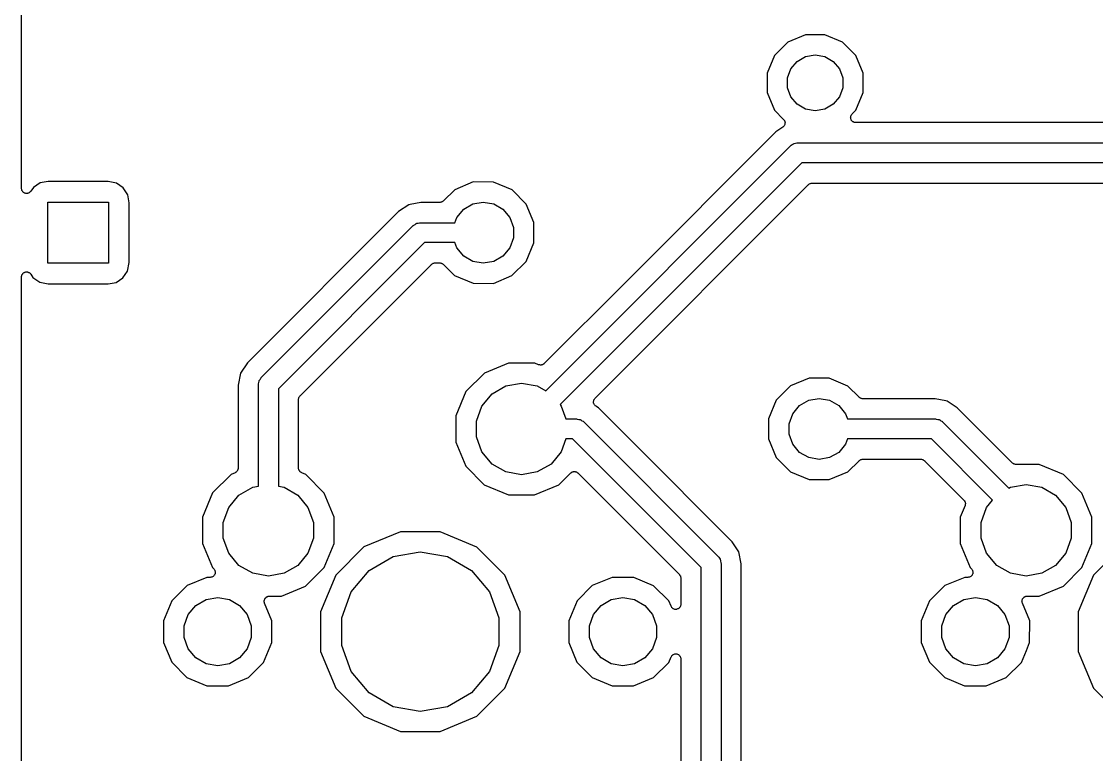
# Model space of a CAD drawing. Extents: x 30 to 169, y -146 to -30.
# Drawn here: x 30 to 56.95, y -63.08 to -44.71 of the extents above; entities that cross this region are included whole.
import ezdxf

# ---------------------------------------------------------------- set-up
doc = ezdxf.new("R2010")
doc.units = 0
doc.header["$MEASUREMENT"] = 0
doc.layers.add('BLACK', color=7, linetype='CONTINUOUS')

msp = doc.modelspace()

# ---------------------------------------------------------------- linework, layer by layer
at = {"layer": 'Black'}
for p, q in [((30, -48.8903), (30, -42.7302)), ((49.2175, -45.2216), (48.8778, -45.5607)), ((49.6611, -45.0383), (49.2175, -45.2216)), ((50.141, -45.0387), (49.6611, -45.0383)), ((50.5843, -45.2228), (50.141, -45.0387)), ((50.9234, -45.5625), (50.5843, -45.2228)), ((49.6602, -45.5861), (49.9, -45.5438)), ((49.9, -45.5438), (50.1398, -45.5861)), ((48.8778, -45.5607), (48.6937, -46.004)), ((49.2928, -45.8944), (49.4493, -45.7079)), ((49.4493, -45.7079), (49.6602, -45.5861)), ((50.1398, -45.5861), (50.3507, -45.7079)), ((50.3507, -45.7079), (50.5072, -45.8944)), ((51.1067, -46.0061), (50.9234, -45.5625)), ((48.6937, -46.004), (48.6933, -46.4839)), ((49.2095, -46.1232), (49.2928, -45.8944)), ((50.5072, -45.8944), (50.5905, -46.1232)), ((51.1063, -46.486), (51.1067, -46.0061)), ((49.2095, -46.3668), (49.2095, -46.1232)), ((50.5905, -46.1232), (50.5905, -46.3668)), ((48.6933, -46.4839), (48.8766, -46.9275)), ((49.2928, -46.5956), (49.2095, -46.3668)), ((49.4493, -46.7821), (49.2928, -46.5956)), ((50.5072, -46.5956), (50.3507, -46.7821)), ((50.5905, -46.3668), (50.5072, -46.5956)), ((50.9222, -46.9293), (51.1063, -46.486)), ((49.6602, -46.9039), (49.4493, -46.7821)), ((50.3507, -46.7821), (50.1398, -46.9039)), ((48.8766, -46.9275), (49.1093, -47.1607)), ((49.1093, -47.1607), (49.1101, -47.1618)), ((49.1101, -47.1618), (49.1112, -47.1626)), ((49.1112, -47.1626), (49.1227, -47.1799)), ((49.9, -46.9462), (49.6602, -46.9039)), ((50.1398, -46.9039), (49.9, -46.9462)), ((50.7895, -47.1038), (50.7909, -47.0985)), ((50.7909, -47.1204), (50.7895, -47.1038)), ((50.7909, -47.0929), (50.7966, -47.0773)), ((50.7909, -47.0985), (50.7909, -47.0929)), ((50.7909, -47.1371), (50.7909, -47.1204)), ((50.7928, -47.1423), (50.7909, -47.1371)), ((50.7933, -47.1478), (50.7928, -47.1423)), ((50.8003, -47.1629), (50.7933, -47.1478)), ((50.7966, -47.0773), (50.8009, -47.0612)), ((50.806, -47.1785), (50.8003, -47.1629)), ((50.8009, -47.0612), (50.8041, -47.0567)), ((50.8041, -47.0567), (50.806, -47.0515)), ((50.806, -47.0515), (50.8167, -47.0387)), ((50.8167, -47.0387), (50.8263, -47.0251)), ((50.8263, -47.0251), (50.9222, -46.9293)), ((49.09, -47.356), (48.9152, -47.4729)), ((49.091, -47.3551), (49.09, -47.356)), ((49.0922, -47.3545), (49.091, -47.3551)), ((49.1069, -47.3398), (49.0922, -47.3545)), ((49.1219, -47.3255), (49.1069, -47.3398)), ((49.1225, -47.3243), (49.1219, -47.3255)), ((49.1234, -47.3234), (49.1225, -47.3243)), ((49.1227, -47.1799), (49.1346, -47.1969)), ((49.1322, -47.3046), (49.1234, -47.3234)), ((49.1414, -47.286), (49.1322, -47.3046)), ((49.1346, -47.1969), (49.135, -47.1982)), ((49.135, -47.1982), (49.1357, -47.1993)), ((49.1357, -47.1993), (49.1406, -47.2194)), ((49.1406, -47.2194), (49.146, -47.2395)), ((49.1415, -47.2846), (49.1414, -47.286)), ((49.1421, -47.2834), (49.1415, -47.2846)), ((49.1439, -47.2627), (49.1421, -47.2834)), ((49.1462, -47.2421), (49.1439, -47.2627)), ((49.146, -47.2395), (49.1459, -47.2408)), ((49.1459, -47.2408), (49.1462, -47.2421)), ((50.8096, -47.1827), (50.806, -47.1785)), ((50.8119, -47.1878), (50.8096, -47.1827)), ((50.8237, -47.1995), (50.8119, -47.1878)), ((50.8343, -47.2123), (50.8237, -47.1995)), ((50.8391, -47.2151), (50.8343, -47.2123)), ((50.843, -47.219), (50.8391, -47.2151)), ((50.8581, -47.226), (50.843, -47.219)), ((50.8725, -47.2343), (50.8581, -47.226)), ((50.878, -47.2353), (50.8725, -47.2343)), ((50.883, -47.2376), (50.878, -47.2353)), ((50.8996, -47.2391), (50.883, -47.2376)), ((50.916, -47.242), (50.8996, -47.2391)), ((57.3841, -47.242), (50.916, -47.242)), ((48.9152, -47.4729), (45.1832, -51.2048)), ((43.143, -53.9634), (49.2832, -47.8232)), ((49.2832, -47.8232), (49.2922, -47.8169)), ((49.2922, -47.8169), (49.2993, -47.8085)), ((49.2993, -47.8085), (49.3276, -47.7922)), ((49.3276, -47.7922), (49.3543, -47.7734)), ((49.3543, -47.7734), (49.365, -47.7706)), ((49.365, -47.7706), (49.3745, -47.7651)), ((49.3745, -47.7651), (49.4067, -47.7594)), ((49.4067, -47.7594), (49.4382, -47.751)), ((49.4382, -47.751), (49.4492, -47.7519)), ((49.4492, -47.7519), (49.46, -47.75)), ((49.46, -47.75), (138.896, -47.75)), ((49.5636, -48.25), (49.1368, -48.6768)), ((139, -48.25), (49.5636, -48.25)), ((30.4705, -48.7551), (30.2969, -48.8668)), ((30.6698, -48.7176), (30.4705, -48.7551)), ((32.1693, -48.7176), (30.6698, -48.7176)), ((32.3835, -48.7609), (32.1693, -48.7176)), ((32.5532, -48.8769), (32.3835, -48.7609)), ((41.3285, -48.7298), (40.8615, -48.9227)), ((41.8337, -48.7302), (41.3285, -48.7298)), ((42.3003, -48.924), (41.8337, -48.7302)), ((49.1368, -48.6768), (43.5033, -54.3102)), ((49.7414, -48.792), (49.7449, -48.7877)), ((49.7449, -48.7877), (49.7593, -48.7794)), ((49.7593, -48.7794), (49.7729, -48.7699)), ((49.7729, -48.7699), (49.7783, -48.7685)), ((49.7783, -48.7685), (49.7831, -48.7657)), ((49.7831, -48.7657), (49.7995, -48.7628)), ((49.7995, -48.7628), (49.8155, -48.7585)), ((49.8155, -48.7585), (49.8211, -48.759)), ((49.8211, -48.759), (49.8266, -48.758)), ((49.8266, -48.758), (66.3234, -48.758)), ((30.0011, -48.8966), (30, -48.8903)), ((30.0006, -48.9029), (30.0011, -48.8966)), ((30.0049, -48.9182), (30.0006, -48.9029)), ((30.0077, -48.9338), (30.0049, -48.9182)), ((30.0108, -48.9393), (30.0077, -48.9338)), ((30.0125, -48.9453), (30.0108, -48.9393)), ((30.0218, -48.9582), (30.0125, -48.9453)), ((30.0297, -48.972), (30.0218, -48.9582)), ((30.0345, -48.976), (30.0297, -48.972)), ((30.0382, -48.9812), (30.0345, -48.976)), ((30.0513, -48.9901), (30.0382, -48.9812)), ((30.0635, -49.0003), (30.0513, -48.9901)), ((30.0694, -49.0025), (30.0635, -49.0003)), ((30.0746, -49.0061), (30.0694, -49.0025)), ((30.09, -49.01), (30.0746, -49.0061)), ((30.1049, -49.0154), (30.09, -49.01)), ((30.1113, -49.0154), (30.1049, -49.0154)), ((30.1174, -49.017), (30.1113, -49.0154)), ((30.1332, -49.0154), (30.1174, -49.017)), ((30.1491, -49.0154), (30.1332, -49.0154)), ((30.155, -49.0133), (30.1491, -49.0154)), ((30.1613, -49.0126), (30.155, -49.0133)), ((30.1756, -49.0058), (30.1613, -49.0126)), ((30.1905, -49.0003), (30.1756, -49.0058)), ((30.1953, -48.9963), (30.1905, -49.0003)), ((30.201, -48.9935), (30.1953, -48.9963)), ((30.2121, -48.9822), (30.201, -48.9935)), ((30.2243, -48.972), (30.2121, -48.9822)), ((30.2274, -48.9665), (30.2243, -48.972)), ((30.2319, -48.962), (30.2274, -48.9665)), ((30.2969, -48.8668), (30.2319, -48.962)), ((32.6649, -49.0505), (32.5532, -48.8769)), ((32.7024, -49.2498), (32.6649, -49.0505)), ((40.8615, -48.9227), (40.5789, -49.2049)), ((42.6573, -49.2815), (42.3003, -48.924)), ((44.379, -54.153), (49.7368, -48.7952)), ((49.7368, -48.7952), (49.7414, -48.792)), ((30.658, -50.762), (30.658, -49.238)), ((30.658, -49.238), (32.182, -49.238)), ((32.182, -49.238), (32.182, -50.762)), ((32.7024, -50.7493), (32.7024, -49.2498)), ((39.7109, -49.302), (39.4552, -49.4729)), ((39.7423, -49.2957), (39.7109, -49.302)), ((40.0125, -49.242), (39.7423, -49.2957)), ((39.7423, -49.2957), (39.7423, -49.2957)), ((40.4892, -49.242), (40.0125, -49.242)), ((40.4946, -49.241), (40.4892, -49.242)), ((40.5001, -49.2415), (40.4946, -49.241)), ((40.5162, -49.2372), (40.5001, -49.2415)), ((40.5326, -49.2343), (40.5162, -49.2372)), ((40.5374, -49.2316), (40.5326, -49.2343)), ((40.5427, -49.2301), (40.5374, -49.2316)), ((40.5564, -49.2206), (40.5427, -49.2301)), ((40.5708, -49.2123), (40.5564, -49.2206)), ((40.5744, -49.2081), (40.5708, -49.2123)), ((40.5789, -49.2049), (40.5744, -49.2081)), ((41.0883, -49.414), (41.3184, -49.2812)), ((41.3184, -49.2812), (41.58, -49.2351)), ((41.58, -49.2351), (41.8416, -49.2812)), ((41.8416, -49.2812), (42.0717, -49.414)), ((42.8502, -49.7485), (42.6573, -49.2815)), ((39.4552, -49.4729), (35.6629, -53.2652)), ((40.9176, -49.6175), (41.0883, -49.414)), ((42.0717, -49.414), (42.2424, -49.6175)), ((36.0132, -53.6332), (39.8232, -49.8232)), ((39.8232, -49.8232), (39.8322, -49.8169)), ((39.8322, -49.8169), (39.8393, -49.8085)), ((39.8393, -49.8085), (39.8676, -49.7922)), ((39.8676, -49.7922), (39.8943, -49.7734)), ((39.8943, -49.7734), (39.905, -49.7706)), ((39.905, -49.7706), (39.9145, -49.7651)), ((39.9145, -49.7651), (39.9467, -49.7594)), ((39.9467, -49.7594), (39.9782, -49.751)), ((39.9782, -49.751), (39.9892, -49.7519)), ((39.9892, -49.7519), (40, -49.75)), ((40, -49.75), (40.8694, -49.75)), ((40.8694, -49.75), (40.9176, -49.6175)), ((42.2424, -49.6175), (42.3333, -49.8672)), ((42.8498, -50.2537), (42.8502, -49.7485)), ((42.3333, -50.1328), (42.2424, -50.3825)), ((42.3333, -49.8672), (42.3333, -50.1328)), ((40.1036, -50.25), (36.44, -53.9136)), ((40.8694, -50.25), (40.1036, -50.25)), ((40.9176, -50.3825), (40.8694, -50.25)), ((41.0883, -50.586), (40.9176, -50.3825)), ((42.2424, -50.3825), (42.0717, -50.586)), ((42.656, -50.7203), (42.8498, -50.2537)), ((41.3184, -50.7188), (41.0883, -50.586)), ((42.0717, -50.586), (41.8416, -50.7188)), ((32.182, -50.762), (30.658, -50.762)), ((32.6591, -50.9635), (32.7024, -50.7493)), ((36.9852, -54.0868), (40.2768, -50.7952)), ((40.2768, -50.7952), (40.2814, -50.792)), ((40.2814, -50.792), (40.2849, -50.7877)), ((40.2849, -50.7877), (40.2993, -50.7794)), ((40.2993, -50.7794), (40.3129, -50.7699)), ((40.3129, -50.7699), (40.3183, -50.7685)), ((40.3183, -50.7685), (40.3231, -50.7657)), ((40.3231, -50.7657), (40.3395, -50.7628)), ((40.3395, -50.7628), (40.3555, -50.7585)), ((40.3555, -50.7585), (40.3611, -50.759)), ((40.3611, -50.759), (40.3666, -50.758)), ((40.3666, -50.758), (40.4895, -50.758)), ((40.4895, -50.758), (40.4951, -50.759)), ((40.4951, -50.759), (40.5007, -50.7585)), ((40.5007, -50.7585), (40.5167, -50.7628)), ((40.5167, -50.7628), (40.533, -50.7657)), ((40.533, -50.7657), (40.5378, -50.7685)), ((40.5378, -50.7685), (40.5433, -50.7699)), ((40.5433, -50.7699), (40.5568, -50.7794)), ((40.5568, -50.7794), (40.5712, -50.7877)), ((40.5712, -50.7877), (40.5748, -50.792)), ((40.5748, -50.792), (40.5794, -50.7953)), ((40.5794, -50.7953), (40.8597, -51.076)), ((41.58, -50.7649), (41.3184, -50.7188)), ((41.8416, -50.7188), (41.58, -50.7649)), ((42.2985, -51.0773), (42.656, -50.7203)), ((30, -51.1095), (30.0014, -51.1015)), ((30, -60.2943), (30, -51.1095)), ((30.001, -51.0935), (30.0052, -51.0799)), ((30.0014, -51.1015), (30.001, -51.0935)), ((30.0052, -51.0799), (30.0077, -51.066)), ((30.0077, -51.066), (30.0117, -51.059)), ((30.0117, -51.059), (30.0141, -51.0513)), ((30.0141, -51.0513), (30.0226, -51.0401)), ((30.0226, -51.0401), (30.0297, -51.0278)), ((30.0297, -51.0278), (30.0359, -51.0226)), ((30.0359, -51.0226), (30.0408, -51.0162)), ((30.0408, -51.0162), (30.0527, -51.0086)), ((30.0527, -51.0086), (30.0635, -50.9995)), ((30.0635, -50.9995), (30.0711, -50.9967)), ((30.0711, -50.9967), (30.0779, -50.9923)), ((30.0779, -50.9923), (30.0917, -50.9892)), ((30.0917, -50.9892), (30.1049, -50.9844)), ((30.1049, -50.9844), (30.113, -50.9844)), ((30.113, -50.9844), (30.1209, -50.9826)), ((30.1209, -50.9826), (30.1349, -50.9844)), ((30.1349, -50.9844), (30.1491, -50.9844)), ((30.1491, -50.9844), (30.1566, -50.9871)), ((30.1566, -50.9871), (30.1646, -50.9882)), ((30.1646, -50.9882), (30.1772, -50.9946)), ((30.1772, -50.9946), (30.1905, -50.9995)), ((30.1905, -50.9995), (30.1967, -51.0047)), ((30.1967, -51.0047), (30.2039, -51.0084)), ((30.2039, -51.0084), (30.2135, -51.0187)), ((30.2135, -51.0187), (30.2243, -51.0278)), ((30.2243, -51.0278), (30.2283, -51.0348)), ((30.2283, -51.0348), (30.2338, -51.0407)), ((30.2338, -51.0407), (30.2868, -51.1231)), ((30.2868, -51.1231), (30.4565, -51.2391)), ((32.3695, -51.2449), (32.5431, -51.1332)), ((32.5431, -51.1332), (32.6591, -50.9635)), ((40.8597, -51.076), (41.3263, -51.2698)), ((41.8315, -51.2702), (42.2985, -51.0773)), ((45.1832, -51.2048), (43.1058, -53.2823)), ((45.1832, -51.2048), (45.1832, -51.2048)), ((30.4565, -51.2391), (30.6707, -51.2824)), ((30.6707, -51.2824), (32.1702, -51.2824)), ((32.1702, -51.2824), (32.3695, -51.2449)), ((41.3263, -51.2698), (41.8315, -51.2702)), ((35.6629, -53.2652), (35.492, -53.5209)), ((42.213, -53.2687), (41.606, -53.5195)), ((42.8698, -53.2693), (42.213, -53.2687)), ((42.9673, -53.3097), (42.8698, -53.2693)), ((42.9755, -53.3116), (42.9673, -53.3097)), ((42.9831, -53.3151), (42.9755, -53.3116)), ((42.9968, -53.3163), (42.9831, -53.3151)), ((43.0103, -53.3193), (42.9968, -53.3163)), ((43.0187, -53.3182), (43.0103, -53.3193)), ((43.027, -53.319), (43.0187, -53.3182)), ((43.0404, -53.3154), (43.027, -53.319)), ((43.0541, -53.3136), (43.0404, -53.3154)), ((43.0615, -53.3097), (43.0541, -53.3136)), ((43.0696, -53.3076), (43.0615, -53.3097)), ((43.0809, -53.2996), (43.0696, -53.3076)), ((43.0932, -53.2933), (43.0809, -53.2996)), ((43.0989, -53.2871), (43.0932, -53.2933)), ((43.1058, -53.2823), (43.0989, -53.2871)), ((35.492, -53.5209), (35.432, -53.8225)), ((36.0069, -53.6422), (36.0132, -53.6332)), ((41.606, -53.5195), (41.1412, -53.9836)), ((35.432, -53.8225), (35.432, -55.9019)), ((35.94, -53.81), (35.9419, -53.7992)), ((35.94, -56.3567), (35.94, -53.81)), ((35.941, -53.7882), (35.9494, -53.7567)), ((35.9419, -53.7992), (35.941, -53.7882)), ((35.9494, -53.7567), (35.9551, -53.7245)), ((35.9551, -53.7245), (35.9606, -53.715)), ((35.9606, -53.715), (35.9634, -53.7043)), ((35.9634, -53.7043), (35.9822, -53.6776)), ((35.9822, -53.6776), (35.9985, -53.6493)), ((35.9985, -53.6493), (36.0069, -53.6422)), ((41.8025, -54.0411), (42.1476, -53.8418)), ((42.1476, -53.8418), (42.54, -53.7726)), ((42.54, -53.7726), (42.9324, -53.8418)), ((42.9324, -53.8418), (43.143, -53.9634)), ((49.2815, -53.8427), (48.924, -54.1997)), ((49.7485, -53.6498), (49.2815, -53.8427)), ((50.2537, -53.6502), (49.7485, -53.6498)), ((50.7203, -53.844), (50.2537, -53.6502)), ((51.0006, -54.1247), (50.7203, -53.844)), ((36.44, -53.9136), (36.44, -56.3567)), ((36.948, -54.1766), (36.949, -54.1711)), ((36.948, -55.9023), (36.948, -54.1766)), ((36.9485, -54.1655), (36.9528, -54.1495)), ((36.949, -54.1711), (36.9485, -54.1655)), ((36.9528, -54.1495), (36.9557, -54.1331)), ((36.9557, -54.1331), (36.9585, -54.1283)), ((36.9585, -54.1283), (36.9599, -54.1229)), ((36.9599, -54.1229), (36.9694, -54.1093)), ((36.9694, -54.1093), (36.9777, -54.0949)), ((36.9777, -54.0949), (36.982, -54.0914)), ((36.982, -54.0914), (36.9852, -54.0868)), ((41.1412, -53.9836), (40.8893, -54.5902)), ((41.5464, -54.3463), (41.8025, -54.0411)), ((44.3537, -54.1891), (44.3656, -54.1722)), ((44.3656, -54.1722), (44.3771, -54.1549)), ((44.3771, -54.1549), (44.3782, -54.1541)), ((44.3782, -54.1541), (44.379, -54.153)), ((49.7384, -54.2012), (50, -54.1551)), ((50, -54.1551), (50.2616, -54.2012)), ((51.0052, -54.128), (51.0006, -54.1247)), ((51.0088, -54.1323), (51.0052, -54.128)), ((51.0232, -54.1406), (51.0088, -54.1323)), ((51.0367, -54.1501), (51.0232, -54.1406)), ((51.0422, -54.1515), (51.0367, -54.1501)), ((51.047, -54.1543), (51.0422, -54.1515)), ((51.0633, -54.1572), (51.047, -54.1543)), ((51.0793, -54.1615), (51.0633, -54.1572)), ((51.0849, -54.161), (51.0793, -54.1615)), ((51.0905, -54.162), (51.0849, -54.161)), ((52.9075, -54.162), (51.0905, -54.162)), ((53.1777, -54.2157), (52.9075, -54.162)), ((41.4101, -54.7208), (41.5464, -54.3463)), ((43.5033, -54.3102), (43.5336, -54.3463)), ((43.5336, -54.3463), (43.6515, -54.67)), ((44.3421, -54.2345), (44.3424, -54.2331)), ((44.3443, -54.255), (44.3421, -54.2345)), ((44.3423, -54.2317), (44.3476, -54.2117)), ((44.3424, -54.2331), (44.3423, -54.2317)), ((44.3461, -54.2756), (44.3443, -54.255)), ((44.3467, -54.2769), (44.3461, -54.2756)), ((44.3469, -54.2783), (44.3467, -54.2769)), ((44.356, -54.2969), (44.3469, -54.2783)), ((44.3476, -54.2117), (44.3526, -54.1916)), ((44.3526, -54.1916), (44.3533, -54.1905)), ((44.3533, -54.1905), (44.3537, -54.1891)), ((44.3648, -54.3156), (44.356, -54.2969)), ((44.3658, -54.3166), (44.3648, -54.3156)), ((44.3664, -54.3179), (44.3658, -54.3166)), ((44.3813, -54.3322), (44.3664, -54.3179)), ((44.396, -54.3468), (44.3813, -54.3322)), ((44.3972, -54.3474), (44.396, -54.3468)), ((44.3982, -54.3484), (44.3972, -54.3474)), ((44.4648, -54.3929), (44.3982, -54.3484)), ((45.3584, -55.2865), (44.4648, -54.3929)), ((48.924, -54.1997), (48.7302, -54.6663)), ((49.3376, -54.5375), (49.5083, -54.334)), ((49.5083, -54.334), (49.7384, -54.2012)), ((50.2616, -54.2012), (50.4917, -54.334)), ((50.4917, -54.334), (50.6624, -54.5375)), ((53.2091, -54.222), (53.1777, -54.2157)), ((53.1777, -54.2157), (53.1777, -54.2157)), ((53.3854, -54.3398), (53.2091, -54.222)), ((53.4648, -54.3929), (53.3854, -54.3398)), ((54.8436, -55.7716), (53.4648, -54.3929)), ((40.8893, -54.5902), (40.8887, -55.247)), ((43.6515, -54.67), (43.92, -54.67)), ((43.92, -54.67), (43.9308, -54.6719)), ((43.9308, -54.6719), (43.9418, -54.671)), ((43.9418, -54.671), (43.9733, -54.6794)), ((43.9733, -54.6794), (44.0055, -54.6851)), ((44.0055, -54.6851), (44.015, -54.6906)), ((44.015, -54.6906), (44.0257, -54.6934)), ((44.0257, -54.6934), (44.0524, -54.7122)), ((44.0524, -54.7122), (44.0807, -54.7285)), ((48.7302, -54.6663), (48.7298, -55.1715)), ((49.2467, -54.7872), (49.3376, -54.5375)), ((50.6624, -54.5375), (50.7106, -54.67)), ((50.7106, -54.67), (52.92, -54.67)), ((52.92, -54.67), (52.9308, -54.6719)), ((52.9308, -54.6719), (52.9418, -54.671)), ((52.9418, -54.671), (52.9733, -54.6794)), ((52.9733, -54.6794), (53.0055, -54.6851)), ((53.0055, -54.6851), (53.015, -54.6906)), ((53.015, -54.6906), (53.0257, -54.6934)), ((53.0257, -54.6934), (53.0524, -54.7122)), ((53.0524, -54.7122), (53.0807, -54.7285)), ((41.4101, -55.1192), (41.4101, -54.7208)), ((44.0807, -54.7285), (44.0878, -54.7369)), ((44.0878, -54.7369), (44.0968, -54.7432)), ((44.0968, -54.7432), (47.4668, -58.1132)), ((49.2467, -55.0528), (49.2467, -54.7872)), ((53.0807, -54.7285), (53.0878, -54.7369)), ((53.0878, -54.7369), (53.0968, -54.7432)), ((53.0968, -54.7432), (54.7581, -56.4046)), ((40.8887, -55.247), (41.1395, -55.854)), ((41.5464, -55.4937), (41.4101, -55.1192)), ((43.6515, -55.17), (43.5336, -55.4937)), ((43.8164, -55.17), (43.6515, -55.17)), ((47.04, -58.3936), (43.8164, -55.17)), ((48.7298, -55.1715), (48.9227, -55.6385)), ((49.3376, -55.3025), (49.2467, -55.0528)), ((50.7106, -55.17), (50.6624, -55.3025)), ((52.8164, -55.17), (50.7106, -55.17)), ((54.3498, -56.7034), (52.8164, -55.17)), ((41.8025, -55.7989), (41.5464, -55.4937)), ((43.5336, -55.4937), (43.2775, -55.7989)), ((47.8171, -57.7452), (45.3584, -55.2865)), ((45.3584, -55.2865), (45.3584, -55.2865)), ((49.5083, -55.506), (49.3376, -55.3025)), ((49.7384, -55.6388), (49.5083, -55.506)), ((50.4917, -55.506), (50.2616, -55.6388)), ((50.6624, -55.3025), (50.4917, -55.506)), ((48.9227, -55.6385), (49.2797, -55.996)), ((50, -55.6849), (49.7384, -55.6388)), ((50.2616, -55.6388), (50, -55.6849)), ((50.7185, -55.9973), (51.0011, -55.7151)), ((51.0011, -55.7151), (51.0056, -55.7119)), ((51.0056, -55.7119), (51.0092, -55.7077)), ((51.0092, -55.7077), (51.0236, -55.6994)), ((51.0236, -55.6994), (51.0373, -55.6899)), ((51.0373, -55.6899), (51.0426, -55.6884)), ((51.0426, -55.6884), (51.0474, -55.6857)), ((51.0474, -55.6857), (51.0638, -55.6828)), ((51.0638, -55.6828), (51.0799, -55.6785)), ((51.0799, -55.6785), (51.0854, -55.679)), ((51.0854, -55.679), (51.0908, -55.678)), ((51.0908, -55.678), (52.5534, -55.678)), ((52.5534, -55.678), (52.5589, -55.679)), ((52.5589, -55.679), (52.5645, -55.6785)), ((52.5645, -55.6785), (52.5805, -55.6828)), ((52.5805, -55.6828), (52.5969, -55.6857)), ((52.5969, -55.6857), (52.6017, -55.6885)), ((52.6017, -55.6885), (52.6071, -55.6899)), ((52.6071, -55.6899), (52.6207, -55.6994)), ((52.6207, -55.6994), (52.6351, -55.7077)), ((52.6351, -55.7077), (52.6386, -55.712)), ((52.6386, -55.712), (52.6432, -55.7152)), ((52.6432, -55.7152), (53.6315, -56.7034)), ((54.8481, -55.7747), (54.8436, -55.7716)), ((54.8516, -55.779), (54.8481, -55.7747)), ((54.8661, -55.7873), (54.8516, -55.779)), ((54.8797, -55.7969), (54.8661, -55.7873)), ((35.256, -56.0595), (34.7912, -56.5236)), ((35.3535, -56.0193), (35.256, -56.0595)), ((35.3606, -56.0147), (35.3535, -56.0193)), ((35.3685, -56.0119), (35.3606, -56.0147)), ((35.3791, -56.003), (35.3685, -56.0119)), ((35.3907, -55.9956), (35.3791, -56.003)), ((35.3958, -55.9889), (35.3907, -55.9956)), ((35.4023, -55.9835), (35.3958, -55.9889)), ((35.4092, -55.9716), (35.4023, -55.9835)), ((35.4176, -55.9606), (35.4092, -55.9716)), ((35.4201, -55.9526), (35.4176, -55.9606)), ((35.4243, -55.9453), (35.4201, -55.9526)), ((35.4267, -55.9317), (35.4243, -55.9453)), ((35.4309, -55.9186), (35.4267, -55.9317)), ((35.432, -55.9019), (35.4305, -55.9102)), ((35.4305, -55.9102), (35.4309, -55.9186)), ((36.9494, -55.9105), (36.948, -55.9023)), ((36.9491, -55.9188), (36.9494, -55.9105)), ((36.9532, -55.932), (36.9491, -55.9188)), ((36.9557, -55.9457), (36.9532, -55.932)), ((36.9598, -55.9529), (36.9557, -55.9457)), ((36.9623, -55.9608), (36.9598, -55.9529)), ((36.9708, -55.9719), (36.9623, -55.9608)), ((36.9777, -55.9839), (36.9708, -55.9719)), ((36.9841, -55.9893), (36.9777, -55.9839)), ((36.9891, -55.9959), (36.9841, -55.9893)), ((37.0008, -56.0033), (36.9891, -55.9959)), ((37.0115, -56.0123), (37.0008, -56.0033)), ((37.0193, -56.0151), (37.0115, -56.0123)), ((37.0263, -56.0196), (37.0193, -56.0151)), ((37.1264, -56.0612), (37.0263, -56.0196)), ((37.5905, -56.526), (37.1264, -56.0612)), ((41.1395, -55.854), (41.6036, -56.3188)), ((42.1476, -55.9982), (41.8025, -55.7989)), ((42.54, -56.0674), (42.1476, -55.9982)), ((42.9324, -55.9982), (42.54, -56.0674)), ((43.2775, -55.7989), (42.9324, -55.9982)), ((43.474, -56.3205), (43.7718, -56.0232)), ((43.7718, -56.0232), (43.7808, -56.0169)), ((43.7808, -56.0169), (43.7887, -56.009)), ((43.7887, -56.009), (43.7988, -56.0043)), ((43.7988, -56.0043), (43.8079, -55.9979)), ((43.8079, -55.9979), (43.8186, -55.9951)), ((43.8186, -55.9951), (43.8286, -55.9904)), ((43.8286, -55.9904), (43.8397, -55.9894)), ((43.8397, -55.9894), (43.8505, -55.9866)), ((43.8505, -55.9866), (43.8616, -55.9875)), ((43.8616, -55.9875), (43.8726, -55.9866)), ((43.8726, -55.9866), (43.8834, -55.9895)), ((43.8834, -55.9895), (43.8945, -55.9904)), ((43.8945, -55.9904), (43.9045, -55.9951)), ((43.9045, -55.9951), (43.9152, -55.998)), ((43.9152, -55.998), (43.9243, -56.0044)), ((43.9243, -56.0044), (43.9344, -56.0091)), ((43.9344, -56.0091), (43.9423, -56.0169)), ((43.9423, -56.0169), (43.9513, -56.0233)), ((43.9513, -56.0233), (46.4948, -58.5668)), ((49.2797, -55.996), (49.7463, -56.1898)), ((50.2515, -56.1902), (50.7185, -55.9973)), ((54.885, -55.7983), (54.8797, -55.7969)), ((54.8898, -55.8011), (54.885, -55.7983)), ((54.9062, -55.804), (54.8898, -55.8011)), ((54.9223, -55.8083), (54.9062, -55.804)), ((54.9278, -55.8078), (54.9223, -55.8083)), ((54.9332, -55.8088), (54.9278, -55.8078)), ((55.5198, -55.8093), (54.9332, -55.8088)), ((56.1264, -56.0612), (55.5198, -55.8093)), ((56.5905, -56.526), (56.1264, -56.0612)), ((41.6036, -56.3188), (42.2102, -56.5707)), ((42.867, -56.5713), (43.474, -56.3205)), ((49.7463, -56.1898), (50.2515, -56.1902)), ((54.7976, -56.3818), (55.19, -56.3126)), ((55.19, -56.3126), (55.5824, -56.3818)), ((34.7912, -56.5236), (34.5393, -57.1302)), ((35.1964, -56.8863), (35.4525, -56.5811)), ((35.4525, -56.5811), (35.7976, -56.3818)), ((35.7976, -56.3818), (35.94, -56.3567)), ((36.44, -56.3567), (36.5824, -56.3818)), ((36.5824, -56.3818), (36.9275, -56.5811)), ((36.9275, -56.5811), (37.1836, -56.8863)), ((37.8413, -57.133), (37.5905, -56.526)), ((42.2102, -56.5707), (42.867, -56.5713)), ((54.7581, -56.4046), (54.7976, -56.3818)), ((55.5824, -56.3818), (55.9275, -56.5811)), ((55.9275, -56.5811), (56.1836, -56.8863)), ((56.8413, -57.133), (56.5905, -56.526)), ((53.659, -56.842), (53.5393, -57.1302)), ((53.6315, -56.7034), (53.6363, -56.7103)), ((53.6363, -56.7103), (53.6425, -56.716)), ((53.6425, -56.716), (53.6489, -56.7283)), ((53.6489, -56.7283), (53.6568, -56.7396)), ((53.6568, -56.7396), (53.6589, -56.7477)), ((53.6589, -56.7477), (53.6628, -56.7552)), ((53.6608, -56.8337), (53.659, -56.842)), ((53.6643, -56.8261), (53.6608, -56.8337)), ((53.6628, -56.7552), (53.6646, -56.7689)), ((53.6655, -56.8124), (53.6643, -56.8261)), ((53.6646, -56.7689), (53.6682, -56.7822)), ((53.6685, -56.7989), (53.6655, -56.8124)), ((53.6682, -56.7822), (53.6675, -56.7906)), ((53.6675, -56.7906), (53.6685, -56.7989)), ((54.1964, -56.8863), (54.3498, -56.7034)), ((34.5393, -57.1302), (34.5387, -57.787)), ((35.0601, -57.2608), (35.1964, -56.8863)), ((37.1836, -56.8863), (37.3199, -57.2608)), ((37.8407, -57.7898), (37.8413, -57.133)), ((53.5393, -57.1302), (53.5387, -57.787)), ((54.0601, -57.2608), (54.1964, -56.8863)), ((56.1836, -56.8863), (56.3199, -57.2608)), ((56.8407, -57.7898), (56.8413, -57.133)), ((35.0601, -57.6592), (35.0601, -57.2608)), ((37.3199, -57.2608), (37.3199, -57.6592)), ((54.0601, -57.6592), (54.0601, -57.2608)), ((56.3199, -57.2608), (56.3199, -57.6592)), ((35.1964, -58.0337), (35.0601, -57.6592)), ((37.3199, -57.6592), (37.1836, -58.0337)), ((39.5045, -57.4977), (38.5846, -57.8778)), ((40.4998, -57.4985), (39.5045, -57.4977)), ((41.4191, -57.8802), (40.4998, -57.4985)), ((54.1964, -58.0337), (54.0601, -57.6592)), ((56.3199, -57.6592), (56.1836, -58.0337)), ((34.5387, -57.787), (34.7895, -58.394)), ((37.5888, -58.3964), (37.8407, -57.7898)), ((38.5846, -57.8778), (37.8802, -58.5809)), ((42.1222, -58.5846), (41.4191, -57.8802)), ((47.988, -58.0009), (47.8171, -57.7452)), ((53.5387, -57.787), (53.7895, -58.394)), ((56.5888, -58.3964), (56.8407, -57.7898)), ((57.5846, -57.8778), (56.8802, -58.5809)), ((35.4525, -58.3389), (35.1964, -58.0337)), ((37.1836, -58.0337), (36.9275, -58.3389)), ((38.7135, -58.4667), (39.3154, -58.1192)), ((39.3154, -58.1192), (40, -57.9985)), ((40, -57.9985), (40.6846, -58.1192)), ((40.6846, -58.1192), (41.2865, -58.4667)), ((47.4668, -58.1132), (47.4731, -58.1222)), ((47.4731, -58.1222), (47.4815, -58.1293)), ((47.4815, -58.1293), (47.4978, -58.1576)), ((47.4978, -58.1576), (47.5166, -58.1843)), ((47.5166, -58.1843), (47.5194, -58.195)), ((47.5194, -58.195), (47.5249, -58.2045)), ((47.5249, -58.2045), (47.5306, -58.2367)), ((48.048, -58.3025), (47.988, -58.0009)), ((54.4525, -58.3389), (54.1964, -58.0337)), ((56.1836, -58.0337), (55.9275, -58.3389)), ((34.7895, -58.394), (34.8197, -58.4242)), ((34.8197, -58.4242), (34.8292, -58.4378)), ((34.8292, -58.4378), (34.8399, -58.4505)), ((34.8399, -58.4505), (34.8418, -58.4558)), ((34.8418, -58.4558), (34.845, -58.4604)), ((34.845, -58.4604), (34.8492, -58.4764)), ((34.8492, -58.4764), (34.8549, -58.492)), ((35.7976, -58.5382), (35.4525, -58.3389)), ((36.9275, -58.3389), (36.5824, -58.5382)), ((37.124, -58.8605), (37.5888, -58.3964)), ((38.2666, -58.9992), (38.7135, -58.4667)), ((41.2865, -58.4667), (41.7334, -58.9992)), ((47.04, -72.79), (47.04, -58.3936)), ((47.5306, -58.2367), (47.539, -58.2682)), ((47.539, -58.2682), (47.5381, -58.2792)), ((47.5381, -58.2792), (47.54, -58.29)), ((47.54, -58.29), (47.54, -72.79)), ((48.048, -64.318), (48.048, -58.3025)), ((53.7895, -58.394), (53.8197, -58.4242)), ((53.8197, -58.4242), (53.8292, -58.4378)), ((53.8292, -58.4378), (53.8399, -58.4505)), ((53.8399, -58.4505), (53.8418, -58.4558)), ((53.8418, -58.4558), (53.845, -58.4604)), ((53.845, -58.4604), (53.8492, -58.4764)), ((53.8492, -58.4764), (53.8549, -58.492)), ((54.7976, -58.5382), (54.4525, -58.3389)), ((55.9275, -58.3389), (55.5824, -58.5382)), ((56.124, -58.8605), (56.5888, -58.3964)), ((34.6509, -58.6409), (34.1513, -58.8473)), ((34.7297, -58.6409), (34.6509, -58.6409)), ((34.7461, -58.6381), (34.7297, -58.6409)), ((34.7626, -58.6366), (34.7461, -58.6381)), ((34.7676, -58.6343), (34.7626, -58.6366)), ((34.7731, -58.6333), (34.7676, -58.6343)), ((34.7875, -58.625), (34.7731, -58.6333)), ((34.8026, -58.618), (34.7875, -58.625)), ((34.8065, -58.6141), (34.8026, -58.618)), ((34.8114, -58.6113), (34.8065, -58.6141)), ((34.822, -58.5986), (34.8114, -58.6113)), ((34.8338, -58.5869), (34.822, -58.5986)), ((34.8361, -58.5818), (34.8338, -58.5869)), ((34.8397, -58.5775), (34.8361, -58.5818)), ((34.8454, -58.5619), (34.8397, -58.5775)), ((34.8525, -58.5469), (34.8454, -58.5619)), ((34.8529, -58.5413), (34.8525, -58.5469)), ((34.8549, -58.5361), (34.8529, -58.5413)), ((34.8549, -58.492), (34.8549, -58.4976)), ((34.8549, -58.4976), (34.8563, -58.503)), ((34.8563, -58.503), (34.8549, -58.5195)), ((34.8549, -58.5195), (34.8549, -58.5361)), ((36.19, -58.6074), (35.7976, -58.5382)), ((36.5824, -58.5382), (36.19, -58.6074)), ((37.8802, -58.5809), (37.4985, -59.5002)), ((42.5023, -59.5045), (42.1222, -58.5846)), ((44.8109, -58.6409), (44.3113, -58.8473)), ((45.3515, -58.6413), (44.8109, -58.6409)), ((45.8508, -58.8487), (45.3515, -58.6413)), ((46.4948, -58.5668), (46.498, -58.5714)), ((46.498, -58.5714), (46.5023, -58.5749)), ((46.5023, -58.5749), (46.5106, -58.5893)), ((46.5106, -58.5893), (46.5201, -58.6029)), ((46.5201, -58.6029), (46.5215, -58.6083)), ((46.5215, -58.6083), (46.5243, -58.6131)), ((46.5243, -58.6131), (46.5272, -58.6295)), ((46.5272, -58.6295), (46.5315, -58.6455)), ((46.5315, -58.6455), (46.531, -58.6511)), ((46.531, -58.6511), (46.532, -58.6566)), ((46.532, -58.6566), (46.532, -59.3157)), ((53.6509, -58.6409), (53.1513, -58.8473)), ((53.7297, -58.6409), (53.6509, -58.6409)), ((53.7461, -58.6381), (53.7297, -58.6409)), ((53.7626, -58.6366), (53.7461, -58.6381)), ((53.7676, -58.6343), (53.7626, -58.6366)), ((53.7731, -58.6333), (53.7676, -58.6343)), ((53.7875, -58.625), (53.7731, -58.6333)), ((53.8026, -58.618), (53.7875, -58.625)), ((53.8065, -58.6141), (53.8026, -58.618)), ((53.8114, -58.6113), (53.8065, -58.6141)), ((53.822, -58.5986), (53.8114, -58.6113)), ((53.8338, -58.5869), (53.822, -58.5986)), ((53.8361, -58.5818), (53.8338, -58.5869)), ((53.8397, -58.5775), (53.8361, -58.5818)), ((53.8454, -58.5619), (53.8397, -58.5775)), ((53.8525, -58.5469), (53.8454, -58.5619)), ((53.8529, -58.5413), (53.8525, -58.5469)), ((53.8549, -58.5361), (53.8529, -58.5413)), ((53.8549, -58.492), (53.8549, -58.4976)), ((53.8549, -58.4976), (53.8563, -58.503)), ((53.8563, -58.503), (53.8549, -58.5195)), ((53.8549, -58.5195), (53.8549, -58.5361)), ((55.19, -58.6074), (54.7976, -58.5382)), ((55.5824, -58.5382), (55.19, -58.6074)), ((56.8802, -58.5809), (56.4985, -59.5002)), ((34.1513, -58.8473), (33.7687, -59.2292)), ((36.517, -59.1113), (37.124, -58.8605)), ((38.0289, -59.6524), (38.2666, -58.9992)), ((41.7334, -58.9992), (41.9711, -59.6524)), ((44.3113, -58.8473), (43.9287, -59.2292)), ((46.2327, -59.2313), (45.8508, -58.8487)), ((53.1513, -58.8473), (52.7687, -59.2292)), ((55.517, -59.1113), (56.124, -58.8605)), ((33.7687, -59.2292), (33.5613, -59.7285)), ((34.371, -59.3457), (34.6279, -59.1974)), ((34.6279, -59.1974), (34.92, -59.1458)), ((34.92, -59.1458), (35.2121, -59.1974)), ((35.2121, -59.1974), (35.469, -59.3457)), ((36.086, -59.2434), (36.0878, -59.2297)), ((36.0878, -59.2516), (36.086, -59.2434)), ((36.0878, -59.2297), (36.0879, -59.2159)), ((36.0878, -59.26), (36.0878, -59.2516)), ((36.0925, -59.273), (36.0878, -59.26)), ((36.0879, -59.2159), (36.0907, -59.208)), ((36.0907, -59.208), (36.0918, -59.1997)), ((36.0918, -59.1997), (36.0982, -59.1874)), ((36.0955, -59.2865), (36.0925, -59.273)), ((36.2791, -59.7309), (36.0955, -59.2865)), ((36.0982, -59.1874), (36.103, -59.1744)), ((36.103, -59.1744), (36.1084, -59.168)), ((36.1084, -59.168), (36.1122, -59.1606)), ((36.1122, -59.1606), (36.1224, -59.1513)), ((36.1224, -59.1513), (36.1314, -59.1407)), ((36.1314, -59.1407), (36.1386, -59.1365)), ((36.1386, -59.1365), (36.1448, -59.1308)), ((36.1448, -59.1308), (36.1576, -59.1256)), ((36.1576, -59.1256), (36.1696, -59.1186)), ((36.1696, -59.1186), (36.1778, -59.1172)), ((36.1778, -59.1172), (36.1855, -59.114)), ((36.1855, -59.114), (36.1994, -59.1134)), ((36.1994, -59.1134), (36.213, -59.111)), ((36.213, -59.111), (36.517, -59.1113)), ((43.9287, -59.2292), (43.7213, -59.7285)), ((44.531, -59.3457), (44.7879, -59.1974)), ((44.7879, -59.1974), (45.08, -59.1458)), ((45.08, -59.1458), (45.3721, -59.1974)), ((45.3721, -59.1974), (45.629, -59.3457)), ((46.2876, -59.3642), (46.2327, -59.2313)), ((52.7687, -59.2292), (52.5613, -59.7285)), ((53.371, -59.3457), (53.6279, -59.1974)), ((53.6279, -59.1974), (53.92, -59.1458)), ((53.92, -59.1458), (54.2121, -59.1974)), ((54.2121, -59.1974), (54.469, -59.3457)), ((55.086, -59.2434), (55.0878, -59.2297)), ((55.0878, -59.2516), (55.086, -59.2434)), ((55.0878, -59.2297), (55.0879, -59.2159)), ((55.0878, -59.26), (55.0878, -59.2516)), ((55.0925, -59.273), (55.0878, -59.26)), ((55.0879, -59.2159), (55.0907, -59.208)), ((55.0907, -59.208), (55.0918, -59.1997)), ((55.0918, -59.1997), (55.0982, -59.1874)), ((55.0955, -59.2865), (55.0925, -59.273)), ((55.2791, -59.7309), (55.0955, -59.2865)), ((55.0982, -59.1874), (55.103, -59.1744)), ((55.103, -59.1744), (55.1084, -59.168)), ((55.1084, -59.168), (55.1122, -59.1606)), ((55.1122, -59.1606), (55.1224, -59.1513)), ((55.1224, -59.1513), (55.1314, -59.1407)), ((55.1314, -59.1407), (55.1386, -59.1365)), ((55.1386, -59.1365), (55.1448, -59.1308)), ((55.1448, -59.1308), (55.1576, -59.1256)), ((55.1576, -59.1256), (55.1696, -59.1186)), ((55.1696, -59.1186), (55.1778, -59.1172)), ((55.1778, -59.1172), (55.1855, -59.114)), ((55.1855, -59.114), (55.1994, -59.1134)), ((55.1994, -59.1134), (55.213, -59.111)), ((55.213, -59.111), (55.517, -59.1113)), ((34.1803, -59.5729), (34.371, -59.3457)), ((35.469, -59.3457), (35.6597, -59.5729)), ((37.4985, -59.5002), (37.4977, -60.4955)), ((42.5015, -60.4998), (42.5023, -59.5045)), ((44.3403, -59.5729), (44.531, -59.3457)), ((45.629, -59.3457), (45.8197, -59.5729)), ((46.298, -59.3805), (46.2876, -59.3642)), ((46.3077, -59.3973), (46.298, -59.3805)), ((46.3098, -59.3991), (46.3077, -59.3973)), ((46.3113, -59.4014), (46.3098, -59.3991)), ((46.3267, -59.4132), (46.3113, -59.4014)), ((46.3415, -59.4257), (46.3267, -59.4132)), ((46.3441, -59.4266), (46.3415, -59.4257)), ((46.3463, -59.4283), (46.3441, -59.4266)), ((46.3647, -59.4341), (46.3463, -59.4283)), ((46.3829, -59.4408), (46.3647, -59.4341)), ((46.3857, -59.4408), (46.3829, -59.4408)), ((46.3883, -59.4416), (46.3857, -59.4408)), ((46.4076, -59.4408), (46.3883, -59.4416)), ((46.4271, -59.4408), (46.4076, -59.4408)), ((46.4296, -59.4398), (46.4271, -59.4408)), ((46.4324, -59.4397), (46.4296, -59.4398)), ((46.4503, -59.4323), (46.4324, -59.4397)), ((46.4685, -59.4257), (46.4503, -59.4323)), ((46.4706, -59.4239), (46.4685, -59.4257)), ((46.4731, -59.4229), (46.4706, -59.4239)), ((46.4874, -59.4098), (46.4731, -59.4229)), ((46.5023, -59.3973), (46.4874, -59.4098)), ((46.5037, -59.395), (46.5023, -59.3973)), ((46.5057, -59.3931), (46.5037, -59.395)), ((46.5146, -59.3759), (46.5057, -59.3931)), ((46.5243, -59.3591), (46.5146, -59.3759)), ((46.5248, -59.3564), (46.5243, -59.3591)), ((46.5261, -59.354), (46.5248, -59.3564)), ((46.5286, -59.3348), (46.5261, -59.354)), ((46.532, -59.3157), (46.5286, -59.3348)), ((53.1803, -59.5729), (53.371, -59.3457)), ((54.469, -59.3457), (54.6597, -59.5729)), ((56.4985, -59.5002), (56.4977, -60.4955)), ((33.5613, -59.7285), (33.5609, -60.2691)), ((34.0788, -59.8517), (34.1803, -59.5729)), ((35.6597, -59.5729), (35.7612, -59.8517)), ((36.2787, -60.2715), (36.2791, -59.7309)), ((38.0289, -60.3476), (38.0289, -59.6524)), ((41.9711, -59.6524), (41.9711, -60.3476)), ((43.7213, -59.7285), (43.7209, -60.2691)), ((44.2388, -59.8517), (44.3403, -59.5729)), ((45.8197, -59.5729), (45.9212, -59.8517)), ((52.5613, -59.7285), (52.5609, -60.2691)), ((53.0788, -59.8517), (53.1803, -59.5729)), ((54.6597, -59.5729), (54.7612, -59.8517)), ((55.2787, -60.2715), (55.2791, -59.7309)), ((34.0788, -60.1483), (34.0788, -59.8517)), ((35.7612, -59.8517), (35.7612, -60.1483)), ((44.2388, -60.1483), (44.2388, -59.8517)), ((45.9212, -59.8517), (45.9212, -60.1483)), ((53.0788, -60.1483), (53.0788, -59.8517)), ((54.7612, -59.8517), (54.7612, -60.1483)), ((30, -70.0723), (30, -60.2943)), ((33.5609, -60.2691), (33.7673, -60.7687)), ((34.1803, -60.4271), (34.0788, -60.1483)), ((35.7612, -60.1483), (35.6597, -60.4271)), ((36.1954, -60.4719), (36.2787, -60.2715)), ((38.2666, -61.0008), (38.0289, -60.3476)), ((41.9711, -60.3476), (41.7334, -61.0008)), ((43.7209, -60.2691), (43.9273, -60.7687)), ((44.3403, -60.4271), (44.2388, -60.1483)), ((45.9212, -60.1483), (45.8197, -60.4271)), ((52.5609, -60.2691), (52.7673, -60.7687)), ((53.1803, -60.4271), (53.0788, -60.1483)), ((54.7612, -60.1483), (54.6597, -60.4271)), ((55.1954, -60.4719), (55.2787, -60.2715)), ((34.371, -60.6543), (34.1803, -60.4271)), ((35.6597, -60.4271), (35.469, -60.6543)), ((36.0713, -60.7708), (36.1954, -60.4719)), ((37.4977, -60.4955), (37.8778, -61.4154)), ((42.1198, -61.4191), (42.5015, -60.4998)), ((44.531, -60.6543), (44.3403, -60.4271)), ((45.8197, -60.4271), (45.629, -60.6543)), ((46.2313, -60.7708), (46.2877, -60.635)), ((46.2877, -60.635), (46.2981, -60.6188)), ((46.2981, -60.6188), (46.3077, -60.6021)), ((46.3077, -60.6021), (46.3099, -60.6003)), ((46.3099, -60.6003), (46.3114, -60.5978)), ((46.3114, -60.5978), (46.3267, -60.5861)), ((46.3267, -60.5861), (46.3415, -60.5737)), ((46.3415, -60.5737), (46.3442, -60.5728)), ((46.3442, -60.5728), (46.3465, -60.571)), ((46.3465, -60.571), (46.3648, -60.5652)), ((46.3648, -60.5652), (46.3829, -60.5587)), ((46.3829, -60.5587), (46.3858, -60.5587)), ((46.3858, -60.5587), (46.3885, -60.5578)), ((46.3885, -60.5578), (46.4078, -60.5587)), ((46.4078, -60.5587), (46.4271, -60.5587)), ((46.4271, -60.5587), (46.4297, -60.5596)), ((46.4297, -60.5596), (46.4326, -60.5598)), ((46.4326, -60.5598), (46.4504, -60.5672)), ((46.4504, -60.5672), (46.4685, -60.5737)), ((46.4685, -60.5737), (46.4707, -60.5756)), ((46.4707, -60.5756), (46.4733, -60.5767)), ((46.4733, -60.5767), (46.4875, -60.5897)), ((46.4875, -60.5897), (46.5023, -60.6021)), ((46.5023, -60.6021), (46.5037, -60.6046)), ((46.5037, -60.6046), (46.5058, -60.6065)), ((46.5058, -60.6065), (46.5147, -60.6236)), ((46.5147, -60.6236), (46.5243, -60.6403)), ((46.5243, -60.6403), (46.5248, -60.6431)), ((46.5248, -60.6431), (46.5262, -60.6456)), ((46.5262, -60.6456), (46.5287, -60.6648)), ((53.371, -60.6543), (53.1803, -60.4271)), ((54.6597, -60.4271), (54.469, -60.6543)), ((55.0713, -60.7708), (55.1954, -60.4719)), ((56.4977, -60.4955), (56.8778, -61.4154)), ((33.7673, -60.7687), (34.1492, -61.1513)), ((34.6279, -60.8026), (34.371, -60.6543)), ((34.92, -60.8541), (34.6279, -60.8026)), ((35.2121, -60.8026), (34.92, -60.8541)), ((35.469, -60.6543), (35.2121, -60.8026)), ((35.6887, -61.1527), (36.0713, -60.7708)), ((43.9273, -60.7687), (44.3092, -61.1513)), ((44.7879, -60.8026), (44.531, -60.6543)), ((45.08, -60.8541), (44.7879, -60.8026)), ((45.3721, -60.8026), (45.08, -60.8541)), ((45.629, -60.6543), (45.3721, -60.8026)), ((45.8487, -61.1527), (46.2313, -60.7708)), ((46.5287, -60.6648), (46.532, -60.6837)), ((46.532, -60.6837), (46.532, -72.3619)), ((52.7673, -60.7687), (53.1492, -61.1513)), ((53.6279, -60.8026), (53.371, -60.6543)), ((53.92, -60.8541), (53.6279, -60.8026)), ((54.2121, -60.8026), (53.92, -60.8541)), ((54.469, -60.6543), (54.2121, -60.8026)), ((54.6887, -61.1527), (55.0713, -60.7708)), ((34.1492, -61.1513), (34.6485, -61.3587)), ((35.1891, -61.3591), (35.6887, -61.1527)), ((38.7135, -61.5332), (38.2666, -61.0008)), ((41.7334, -61.0008), (41.2865, -61.5332)), ((44.3092, -61.1513), (44.8085, -61.3587)), ((45.3491, -61.3591), (45.8487, -61.1527)), ((53.1492, -61.1513), (53.6485, -61.3587)), ((54.1891, -61.3591), (54.6887, -61.1527)), ((34.6485, -61.3587), (35.1891, -61.3591)), ((37.8778, -61.4154), (38.5809, -62.1198)), ((41.4154, -62.1222), (42.1198, -61.4191)), ((44.8085, -61.3587), (45.3491, -61.3591)), ((53.6485, -61.3587), (54.1891, -61.3591)), ((56.8778, -61.4154), (57.5809, -62.1198)), ((39.3154, -61.8808), (38.7135, -61.5332)), ((41.2865, -61.5332), (40.6846, -61.8808)), ((40, -62.0015), (39.3154, -61.8808)), ((40.6846, -61.8808), (40, -62.0015)), ((38.5809, -62.1198), (39.5002, -62.5015)), ((40.4955, -62.5023), (41.4154, -62.1222)), ((39.5002, -62.5015), (40.4955, -62.5023))]:
    msp.add_line(p, q, dxfattribs=at)

doc.saveas('drawing.dxf')
